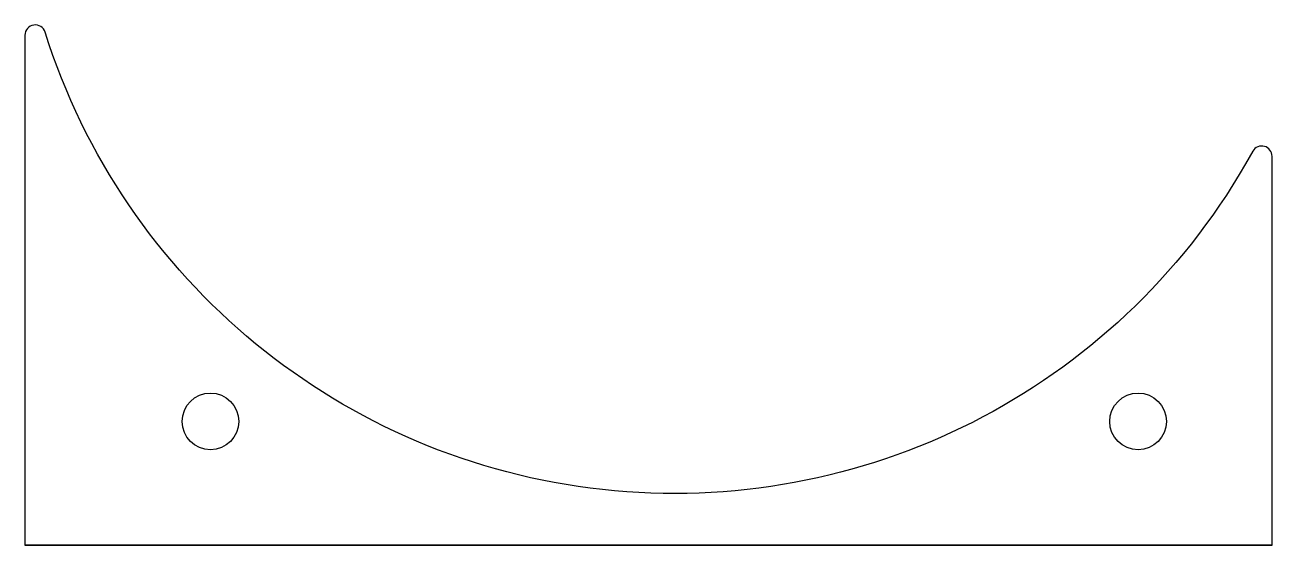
# Model space of a CAD drawing. Header units: inches. Extents: x -5.43 to -0.67, y -2.72 to -0.73.
import ezdxf

# ---------------------------------------------------------------- set-up
doc = ezdxf.new("R2010")
doc.units = ezdxf.units.IN
doc.header["$MEASUREMENT"] = 0

msp = doc.modelspace()

# ---------------------------------------------------------------- linework, layer by layer
msp.add_line((-0.6693, -2.7165), (-5.4331, -2.7165))
at = {"flags": 128}
msp.add_lwpolyline([(-0.6693, -1.2312, 0.767327), (-0.7428, -1.2115), (-0.7706, -1.2598, -0.652667), (-5.3561, -0.7567, 0.858047), (-5.4331, -0.7685), (-5.4331, -2.7165), (-0.6693, -2.7165)], format="xyb", close=True, dxfattribs=at)
msp.add_lwpolyline([(-0.6693, -1.2312, 0.767327), (-0.7428, -1.2115), (-0.7706, -1.2598, -0.652667), (-5.3561, -0.7567, 0.858047), (-5.4331, -0.7685), (-5.4331, -2.7165), (-0.6693, -2.7165)], format="xyb", close=True, dxfattribs=at)
for centre in [(-4.7244, -2.2441), (-4.7244, -2.2441), (-1.1811, -2.2441), (-1.1811, -2.2441)]:
    msp.add_circle(centre, 0.1083)

doc.saveas('drawing.dxf')
